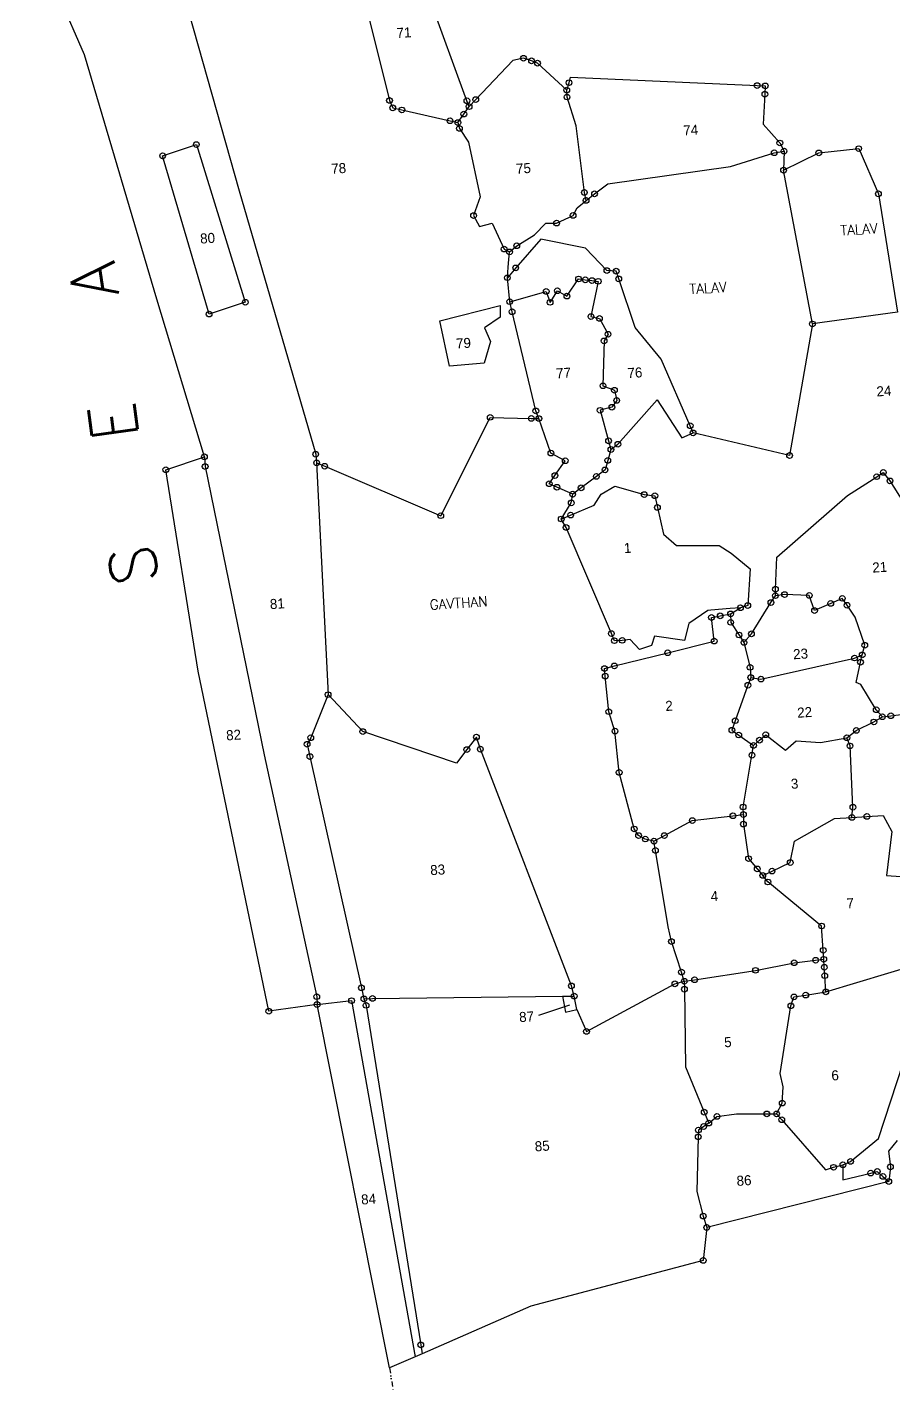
# Model space of a CAD drawing. Header units: metres. Extents: x 261081 to 263260, y 2213877 to 2215799.
# Drawn here: x 261090 to 261899, y 2213877 to 2215151 of the extents above; entities that cross this region are included whole.
import ezdxf

# ---------------------------------------------------------------- set-up
doc = ezdxf.new("R2010")
doc.units = ezdxf.units.M
doc.header["$MEASUREMENT"] = 0
doc.linetypes.add('DIVIDE', pattern=[1.25, 0.5, -0.25, 0, -0.25, 0, -0.25])
for name, color, linetype in [('OFF', 1, 'Continuous'), ('POLY_PARCEL', 6, 'Continuous'), ('POLY_WATER', 4, 'Continuous'), ('SYM_STONE', 1, 'Continuous'), ('TEXT_MAPIN', 7, 'Continuous'), ('TEXT_MAPOUT', 7, 'Continuous'), ('TEXT_PARCEL', 7, 'Continuous'), ('V_BOUND_LINE', 7, 'Continuous'), ('V_DIVIDE_LINE', 7, 'DIVIDE')]:
    doc.layers.add(name, color=color, linetype=linetype)
doc.styles.get("Standard").update_dxf_attribs({"font": 'simplex.shx'})
doc.styles.add('TEXT_MAP', font='', dxfattribs={"height": 1.8})
doc.styles.get('TEXT_MAP').set_extended_font_data('Kruti Dev 050')
doc.dimstyles.get("Standard").update_dxf_attribs({"dimtxt": 0.18, "dimasz": 0.18, "dimexe": 0.18, "dimexo": 0.0625, "dimgap": 0.09, "dimtad": 0, "dimtih": 1, "dimtoh": 1, "dimdec": 4, "dimzin": 0, "dimdsep": 46, "dimtxsty": 'Standard', "dimcen": 0.09, "dimadec": 0, "dimazin": 0, "dimtfac": 1, "dimtdec": 4, "dimtofl": 0, "dimtmove": 0, "dimatfit": 3, "dimfxl": 1, "dimtolj": 1, "dimtzin": 0, "dimarcsym": 0})

msp = doc.modelspace()

# ---------------------------------------------------------------- linework, layer by layer
at = {"layer": 'OFF', "ltscale": 10}
msp.add_line((261747, 2214602.9), (261756.2, 2214608.6), dxfattribs=at)
at = {"layer": 'POLY_PARCEL', "ltscale": 10}
for p, q in [((261201.4, 2215305.2), (261288.1, 2214997.8)), ((261388.7, 2215242.3), (261428.6, 2215082.3)), ((261500.9, 2215082), (261440.5, 2215246.8)), ((261543.6, 2215119.6), (261509.1, 2215083.1)), ((261553.7, 2215121.7), (261543.6, 2215119.6)), ((261561.2, 2215119.3), (261553.7, 2215121.7)), ((261566.8, 2215117.1), (261561.2, 2215119.3)), ((261594.1, 2215092), (261566.8, 2215117.1)), ((261596.2, 2215098.9), (261597.7, 2215103.9)), ((261597.7, 2215103.9), (261771.8, 2215096.2)), ((261594.1, 2215092), (261596.2, 2215098.9)), ((261594.3, 2215085.5), (261594.1, 2215092)), ((261771.8, 2215096.2), (261779.4, 2215095.9)), ((261779, 2215088.1), (261777.3, 2215060.1)), ((261779.4, 2215095.9), (261779, 2215088.1)), ((261428.6, 2215082.3), (261431.6, 2215075.4)), ((261431.6, 2215075.4), (261440.2, 2215073.4)), ((261498, 2215069.6), (261502.9, 2215076.5)), ((261502.9, 2215076.5), (261500.9, 2215082)), ((261509.1, 2215083.1), (261502.9, 2215076.5)), ((261603, 2215058.7), (261594.3, 2215085.5)), ((261440.2, 2215073.4), (261485.1, 2215063.3)), ((261485.1, 2215063.3), (261492.5, 2215061.6)), ((261492.5, 2215061.6), (261498, 2215069.6)), ((261492.5, 2215061.6), (261493.9, 2215056.2)), ((261493.9, 2215056.2), (261502.3, 2215043.4)), ((261610.5, 2214996.4), (261603, 2215058.7)), ((261777.3, 2215060.1), (261793, 2215042.6)), ((261216.8, 2215030.6), (261248.3, 2215041.1)), ((261248.3, 2215041.1), (261294, 2214893.9)), ((261502.3, 2215043.4), (261513.2, 2214992.4)), ((261793, 2215042.6), (261796.9, 2215035)), ((261260.2, 2214882.8), (261216.8, 2215030.6)), ((261288.1, 2214997.8), (261359.7, 2214752)), ((261513.2, 2214992.4), (261507.1, 2214974.8)), ((261612.1, 2214988.9), (261610.5, 2214996.4)), ((261507.1, 2214974.8), (261512.6, 2214964.7)), ((261512.6, 2214964.7), (261524.3, 2214967.8)), ((261524.3, 2214967.8), (261535.6, 2214943.5)), ((261535.6, 2214943.5), (261540.7, 2214940.9)), ((261540.8, 2214894.4), (261538.6, 2214916.8)), ((261594.2, 2214899.6), (261605.1, 2214915.6)), ((261605.1, 2214915.6), (261611.4, 2214914.8)), ((261611.4, 2214914.8), (261617.6, 2214914.1)), ((261623.5, 2214913.4), (261616.7, 2214880.5)), ((261617.6, 2214914.1), (261623.5, 2214913.4)), ((261540.8, 2214894.4), (261574.9, 2214904)), ((261574.9, 2214904), (261578.5, 2214893.8)), ((261578.5, 2214893.8), (261585.3, 2214904.6)), ((261585.3, 2214904.6), (261594.2, 2214899.6)), ((261294, 2214893.9), (261260.2, 2214882.8)), ((261475.7, 2214876.4), (261531.9, 2214891)), ((261531.9, 2214891), (261531.8, 2214879.9)), ((261543, 2214885), (261540.8, 2214894.4)), ((261565.2, 2214792.4), (261543, 2214885)), ((261484.7, 2214834.1), (261475.7, 2214876.4)), ((261531.8, 2214879.9), (261517.4, 2214869.9)), ((261616.7, 2214880.5), (261624.6, 2214878.8)), ((261624.6, 2214878.8), (261632.6, 2214864)), ((261517.4, 2214869.9), (261522.9, 2214857.2)), ((261632.6, 2214864), (261628.9, 2214857.8)), ((261522.9, 2214857.2), (261517.1, 2214837)), ((261628.9, 2214857.8), (261627.9, 2214815.9)), ((261517.1, 2214837), (261484.7, 2214834.1)), ((261627.9, 2214815.9), (261638.6, 2214811.7)), ((261638.6, 2214811.7), (261640.7, 2214802.2)), ((261636.2, 2214795.9), (261625.2, 2214793)), ((261640.7, 2214802.2), (261636.2, 2214795.9)), ((261641.8, 2214761.3), (261678.4, 2214802.7)), ((261678.4, 2214802.7), (261701.5, 2214767.3)), ((261476.4, 2214694.6), (261522.6, 2214786.4)), ((261522.6, 2214786.4), (261561, 2214785.4)), ((261561, 2214785.4), (261568, 2214785.3)), ((261568, 2214785.3), (261565.2, 2214792.4)), ((261579.3, 2214753), (261568, 2214785.3)), ((261625.2, 2214793), (261633.1, 2214764.5)), ((261701.5, 2214767.3), (261712, 2214771.9)), ((261635.3, 2214756.4), (261632.4, 2214746.2)), ((261633.1, 2214764.5), (261635.3, 2214756.4)), ((261635.3, 2214756.4), (261641.8, 2214761.3)), ((261255.8, 2214749.6), (261256.5, 2214740.5)), ((261359.7, 2214752), (261360.6, 2214744)), ((261360.6, 2214744), (261368.1, 2214740.8)), ((261360.6, 2214744), (261371.3, 2214527.5)), ((261592.7, 2214745.9), (261579.3, 2214753)), ((261583, 2214732.1), (261592.7, 2214745.9)), ((261632.4, 2214746.2), (261629.8, 2214737.4)), ((261256.5, 2214740.5), (261311.5, 2214471.2)), ((261368.1, 2214740.8), (261476.4, 2214694.6)), ((261577.7, 2214724.4), (261583, 2214732.1)), ((261621.7, 2214731.3), (261607.5, 2214720.6)), ((261629.8, 2214737.4), (261621.7, 2214731.3)), ((261856, 2214713.4), (261883.4, 2214731)), ((261883.4, 2214731), (261889.6, 2214735)), ((261889.6, 2214735), (261895.8, 2214727.1)), ((261584.9, 2214721.2), (261577.7, 2214724.4)), ((261599.6, 2214714.7), (261584.9, 2214721.2)), ((261607.5, 2214720.6), (261599.6, 2214714.7)), ((261626.1, 2214714.6), (261638.8, 2214722.3)), ((261638.8, 2214722.3), (261666.4, 2214714.3)), ((261895.8, 2214727.1), (261908.3, 2214707)), ((261588.9, 2214691.5), (261598.3, 2214706.5)), ((261598.3, 2214706.5), (261599.6, 2214714.7)), ((261619.8, 2214704.4), (261626.1, 2214714.6)), ((261666.4, 2214714.3), (261676.3, 2214713.2)), ((261676.3, 2214713.2), (261678.7, 2214702.3)), ((261790.1, 2214655.9), (261856, 2214713.4)), ((261588.9, 2214691.5), (261597.7, 2214695.2)), ((261597.7, 2214695.2), (261619.8, 2214704.4)), ((261678.7, 2214702.3), (261684.3, 2214677.4)), ((261593.5, 2214683.6), (261588.9, 2214691.5)), ((261635.7, 2214584.5), (261593.5, 2214683.6)), ((261684.3, 2214677.4), (261696.5, 2214666.7)), ((261696.5, 2214666.7), (261736.2, 2214666.9)), ((261736.2, 2214666.9), (261747.7, 2214659.6)), ((261747.7, 2214659.6), (261765.3, 2214645.1)), ((261788.9, 2214625.9), (261790.1, 2214655.9)), ((261765.3, 2214645.1), (261763, 2214610.7)), ((261784.7, 2214613.5), (261788.8, 2214619.9)), ((261788.8, 2214619.9), (261788.9, 2214625.9)), ((261797.4, 2214621), (261788.8, 2214619.9)), ((261820.5, 2214620.2), (261797.4, 2214621)), ((261825.4, 2214606), (261820.5, 2214620.2)), ((261851.3, 2214617.4), (261840.5, 2214612.7)), ((261855.7, 2214611), (261851.3, 2214617.4)), ((261725.8, 2214606.1), (261708.1, 2214594)), ((261728.7, 2214606.3), (261725.8, 2214606.1)), ((261746.6, 2214607.8), (261728.7, 2214606.3)), ((261756.2, 2214608.6), (261746.6, 2214607.8)), ((261763, 2214610.7), (261756.2, 2214608.6)), ((261766.5, 2214584.3), (261784.7, 2214613.5)), ((261840.5, 2214612.7), (261825.4, 2214606)), ((261863.3, 2214600), (261855.7, 2214611)), ((261708.1, 2214594), (261703.9, 2214578.2)), ((261729.2, 2214599.6), (261737.3, 2214601.1)), ((261731.7, 2214577.5), (261729.2, 2214599.6)), ((261737.3, 2214601.1), (261747, 2214602.9)), ((261747, 2214602.9), (261747.1, 2214595)), ((261747.1, 2214595), (261754.9, 2214583.2)), ((261872.3, 2214573.6), (261863.3, 2214600)), ((261638.5, 2214577.9), (261635.7, 2214584.5)), ((261645.9, 2214578.2), (261638.5, 2214577.9)), ((261653.2, 2214578.9), (261645.9, 2214578.2)), ((261661.9, 2214569.8), (261653.2, 2214578.9)), ((261676, 2214582.2), (261673.1, 2214573.4)), ((261703.9, 2214578.2), (261676, 2214582.2)), ((261754.9, 2214583.2), (261759.5, 2214576.3)), ((261759.5, 2214576.3), (261766.5, 2214584.3)), ((261638.5, 2214554.3), (261688.3, 2214566.6)), ((261673.1, 2214573.4), (261661.9, 2214569.8)), ((261688.3, 2214566.6), (261731.7, 2214577.5)), ((261759.5, 2214576.3), (261765.2, 2214553)), ((261869.9, 2214564.6), (261872.3, 2214573.6)), ((261629.3, 2214551.9), (261638.5, 2214554.3)), ((261765.2, 2214553), (261765.8, 2214543.5)), ((261775.4, 2214542), (261862.8, 2214561.7)), ((261862.8, 2214561.7), (261869.9, 2214564.6)), ((261864.3, 2214539), (261868.3, 2214557.8)), ((261868.3, 2214557.8), (261869.9, 2214564.6)), ((261868.3, 2214557.8), (261868.3, 2214557.8)), ((261869.9, 2214564.6), (261869.9, 2214564.6)), ((261630, 2214544.8), (261629.3, 2214551.9)), ((261633.3, 2214511.6), (261630, 2214544.8)), ((261765.8, 2214543.5), (261763.2, 2214536.3)), ((261765.8, 2214543.5), (261775.4, 2214542)), ((261371.3, 2214527.5), (261355.1, 2214487.3)), ((261403.7, 2214493), (261371.3, 2214527.5)), ((261763.2, 2214536.3), (261751.4, 2214503.2)), ((261868.6, 2214536.9), (261864.3, 2214539)), ((261883, 2214513.4), (261868.6, 2214536.9)), ((261639.1, 2214493.5), (261633.3, 2214511.6)), ((261751.4, 2214503.2), (261748.2, 2214494.3)), ((261864.4, 2214494.1), (261880.8, 2214502)), ((261880.8, 2214502), (261888.7, 2214506.9)), ((261888.7, 2214506.9), (261883, 2214513.4)), ((261888.7, 2214506.9), (261896.6, 2214507.8)), ((261896.6, 2214507.8), (261911, 2214509.5)), ((261491.2, 2214463.6), (261403.7, 2214493)), ((261643, 2214454.9), (261639.1, 2214493.5)), ((261748.2, 2214494.3), (261754.6, 2214489.8)), ((261754.6, 2214489.8), (261768.4, 2214480.1)), ((261774, 2214485), (261779.8, 2214490.1)), ((261779.8, 2214490.1), (261798.2, 2214475.8)), ((261855.6, 2214487.3), (261864.4, 2214494.1)), ((261355.1, 2214487.3), (261351.7, 2214481.2)), ((261351.7, 2214481.2), (261354.3, 2214469.7)), ((261500.8, 2214476.2), (261491.2, 2214463.6)), ((261509.7, 2214487.8), (261500.8, 2214476.2)), ((261513.4, 2214476.6), (261509.7, 2214487.8)), ((261598.4, 2214255.6), (261513.4, 2214476.6)), ((261767, 2214470.9), (261768.4, 2214480.1)), ((261768.4, 2214480.1), (261774, 2214485)), ((261798.2, 2214475.8), (261808.3, 2214484.3)), ((261808.3, 2214484.3), (261831.1, 2214482.7)), ((261831.1, 2214482.7), (261855.6, 2214487.3)), ((261858.5, 2214479.6), (261855.6, 2214487.3)), ((261861.2, 2214422.4), (261858.5, 2214479.6)), ((261311.5, 2214471.2), (261360.7, 2214245.5)), ((261354.3, 2214469.7), (261402.4, 2214253.8)), ((261758.7, 2214422.6), (261767, 2214470.9)), ((261657.1, 2214402.1), (261643, 2214454.9)), ((261711.3, 2214409.9), (261749.2, 2214414.4)), ((261749.2, 2214414.4), (261759, 2214415.5)), ((261759, 2214415.5), (261758.7, 2214422.6)), ((261759, 2214415.5), (261759, 2214406.6)), ((261843.9, 2214411.9), (261860.3, 2214412.9)), ((261860.3, 2214412.9), (261861.2, 2214422.4)), ((261860.3, 2214412.9), (261874.3, 2214413.8)), ((261874.3, 2214413.8), (261889.6, 2214414.8)), ((261889.6, 2214414.8), (261897.5, 2214399.7)), ((261661.1, 2214395.9), (261657.1, 2214402.1)), ((261685.2, 2214395.9), (261711.3, 2214409.9)), ((261759, 2214406.6), (261763.8, 2214374.4)), ((261806.6, 2214390.7), (261843.9, 2214411.9)), ((261897.5, 2214399.7), (261892.6, 2214358.6)), ((261667.4, 2214392.7), (261661.1, 2214395.9)), ((261675.5, 2214390.7), (261667.4, 2214392.7)), ((261675.5, 2214390.7), (261685.2, 2214395.9)), ((261676.9, 2214382.1), (261675.5, 2214390.7)), ((261802.7, 2214370.7), (261806.6, 2214390.7)), ((261688.8, 2214310.8), (261676.9, 2214382.1)), ((261763.8, 2214374.4), (261771.9, 2214364.8)), ((261771.9, 2214364.8), (261777.1, 2214358.7)), ((261777.1, 2214358.7), (261785.7, 2214362.8)), ((261785.7, 2214362.8), (261802.7, 2214370.7)), ((261781.9, 2214352.6), (261777.1, 2214358.7)), ((261832, 2214311.5), (261781.9, 2214352.6)), ((261892.6, 2214358.6), (261905.9, 2214357.7)), ((261691.8, 2214297), (261688.8, 2214310.8)), ((261833.5, 2214288.8), (261832, 2214311.5)), ((261701.2, 2214268.5), (261691.8, 2214297)), ((261834, 2214280.4), (261833.5, 2214288.8)), ((261770.3, 2214270.1), (261806.4, 2214277.2)), ((261806.4, 2214277.2), (261826.4, 2214279.5)), ((261826.4, 2214279.5), (261834, 2214280.4)), ((261834.5, 2214273), (261834, 2214280.4)), ((261834.9, 2214265.1), (261834.5, 2214273)), ((261835.9, 2214250), (261922.9, 2214276.2)), ((261695, 2214257.5), (261703.8, 2214259.9)), ((261703.8, 2214259.9), (261701.2, 2214268.5)), ((261703.8, 2214259.9), (261713.4, 2214261.3)), ((261703.8, 2214259.9), (261703.9, 2214252.5)), ((261713.4, 2214261.3), (261770.3, 2214270.1)), ((261835.9, 2214250), (261834.9, 2214265.1)), ((261402.4, 2214253.8), (261404.7, 2214243.4)), ((261601, 2214246.1), (261598.4, 2214255.6)), ((261612.5, 2214213.1), (261695, 2214257.5)), ((261703.9, 2214252.5), (261704.8, 2214179.9)), ((261806.2, 2214245.3), (261817.2, 2214247)), ((261817.2, 2214247), (261835.9, 2214250)), ((261360.7, 2214245.5), (261361, 2214238.1)), ((261361, 2214238.1), (261393.2, 2214241.8)), ((261393.2, 2214241.8), (261452.4, 2213909.2)), ((261404.7, 2214243.4), (261412.7, 2214243.9)), ((261404.7, 2214243.4), (261406.7, 2214237.4)), ((261406.7, 2214237.4), (261457.8, 2213920.4)), ((261412.7, 2214243.9), (261590.2, 2214246)), ((261590.2, 2214246), (261601, 2214246.1)), ((261590.2, 2214246), (261592.8, 2214231)), ((261603.4, 2214233.6), (261601, 2214246.1)), ((261793.4, 2214173.7), (261803.3, 2214237)), ((261803.3, 2214237), (261806.2, 2214245.3)), ((261896.7, 2214148.3), (261925.4, 2214236.6)), ((261592.8, 2214231), (261603.4, 2214233.6)), ((261603.4, 2214233.6), (261612.5, 2214213.1)), ((261704.8, 2214179.9), (261722.4, 2214137.7)), ((261796, 2214161.2), (261793.4, 2214173.7)), ((261795.2, 2214146.2), (261796, 2214161.2)), ((261790, 2214136.1), (261795.2, 2214146.2)), ((261885.2, 2214113.1), (261896.7, 2214148.3)), ((261722.4, 2214137.7), (261726.6, 2214127.5)), ((261726.6, 2214127.5), (261734.3, 2214133.7)), ((261734.3, 2214133.7), (261752.6, 2214136)), ((261752.6, 2214136), (261780.9, 2214136.1)), ((261780.9, 2214136.1), (261790, 2214136.1)), ((261790, 2214136.1), (261794.8, 2214130.6)), ((261717, 2214121), (261716.8, 2214114.7)), ((261721.9, 2214124.3), (261717, 2214121)), ((261726.6, 2214127.5), (261721.9, 2214124.3)), ((261794.8, 2214130.6), (261835.5, 2214083.9)), ((261716.8, 2214114.7), (261715.4, 2214063.6)), ((261859, 2214091.7), (261885.2, 2214113.1)), ((261835.5, 2214083.9), (261843.2, 2214086.2)), ((261843.2, 2214086.2), (261851.9, 2214088.6)), ((261851.9, 2214088.6), (261851.7, 2214074.6)), ((261851.7, 2214074.6), (261877.8, 2214080.8)), ((261851.9, 2214088.6), (261859, 2214091.7)), ((261877.8, 2214080.8), (261884, 2214082.3)), ((261884, 2214082.3), (261889.2, 2214077.7)), ((261889.2, 2214077.7), (261894.7, 2214072.9)), ((261715.4, 2214063.6), (261721.5, 2214040.6)), ((261721.5, 2214040.6), (261724.7, 2214030)), ((261457.8, 2213920.4), (261459.1, 2213912.2))]:
    msp.add_line(p, q, dxfattribs=at)
at = {"layer": 'POLY_WATER', "ltscale": 10}
for p, q in [((261829.4, 2215033.3), (261866.6, 2215037.3)), ((261866.6, 2215037.3), (261885, 2214995.1)), ((261747, 2215020.7), (261787.8, 2215033.5)), ((261787.8, 2215033.5), (261796.9, 2215035)), ((261796.9, 2215035), (261796.5, 2215017.2)), ((261796.5, 2215017.2), (261829.4, 2215033.3)), ((261632.3, 2215004.6), (261747, 2215020.7)), ((261823.4, 2214873.6), (261796.5, 2215017.2)), ((261620, 2214995.1), (261632.3, 2215004.6)), ((261603.7, 2214981.9), (261612.1, 2214988.9)), ((261612.1, 2214988.9), (261620, 2214995.1)), ((261885, 2214995.1), (261902.9, 2214884.6)), ((261584.6, 2214967.8), (261600, 2214974.9)), ((261600, 2214974.9), (261603.7, 2214981.9)), ((261564.1, 2214956.8), (261574.6, 2214967.7)), ((261574.6, 2214967.7), (261584.6, 2214967.8)), ((261570, 2214952.7), (261546.4, 2214926)), ((261547.4, 2214946.6), (261564.1, 2214956.8)), ((261611.7, 2214944.3), (261570, 2214952.7)), ((261539.5, 2214926.6), (261540.7, 2214940.9)), ((261540.7, 2214940.9), (261547.4, 2214946.6)), ((261631.5, 2214923.5), (261611.7, 2214944.3)), ((261538.6, 2214916.8), (261539.5, 2214926.6)), ((261546.4, 2214926), (261538.6, 2214916.8)), ((261640.2, 2214922.9), (261631.5, 2214923.5)), ((261642.6, 2214915.7), (261640.2, 2214922.9)), ((261658, 2214870.4), (261642.6, 2214915.7)), ((261902.9, 2214884.6), (261823.4, 2214873.6)), ((261823.4, 2214873.6), (261802.1, 2214750.8)), ((261682.1, 2214840.7), (261658, 2214870.4)), ((261709.3, 2214778.6), (261682.1, 2214840.7)), ((261712, 2214771.9), (261709.3, 2214778.6)), ((261802.1, 2214750.8), (261712, 2214771.9))]:
    msp.add_line(p, q, dxfattribs=at)
at = {"layer": 'SYM_STONE'}
for centre in [(261553.7, 2215121.7), (261561.2, 2215119.3), (261566.8, 2215117.1), (261596.2, 2215098.9), (261594.1, 2215092), (261594.3, 2215085.5), (261771.8, 2215096.2), (261779, 2215088.1), (261779.4, 2215095.9), (261428.6, 2215082.3), (261431.6, 2215075.4), (261440.2, 2215073.4), (261500.9, 2215082), (261502.9, 2215076.5), (261509.1, 2215083.1), (261485.1, 2215063.3), (261492.5, 2215061.6), (261498, 2215069.6), (261493.9, 2215056.2), (261248.3, 2215041.1), (261793, 2215042.6), (261796.9, 2215035), (261866.6, 2215037.3), (261216.8, 2215030.6), (261787.8, 2215033.5), (261829.4, 2215033.3), (261796.5, 2215017.2), (261610.5, 2214996.4), (261612.1, 2214988.9), (261620, 2214995.1), (261885, 2214995.1), (261507.1, 2214974.8), (261600, 2214974.9), (261584.6, 2214967.8), (261547.4, 2214946.6), (261535.6, 2214943.5), (261540.7, 2214940.9), (261546.4, 2214926), (261631.5, 2214923.5), (261640.2, 2214922.9), (261538.6, 2214916.8), (261605.1, 2214915.6), (261611.4, 2214914.8), (261617.6, 2214914.1), (261623.5, 2214913.4), (261642.6, 2214915.7), (261294, 2214893.9), (261540.8, 2214894.4), (261574.9, 2214904), (261578.5, 2214893.8), (261585.3, 2214904.6), (261594.2, 2214899.6), (261260.2, 2214882.8), (261543, 2214885), (261616.7, 2214880.5), (261624.6, 2214878.8), (261823.4, 2214873.6), (261628.9, 2214857.8), (261632.6, 2214864), (261627.9, 2214815.9), (261638.6, 2214811.7), (261565.2, 2214792.4), (261625.2, 2214793), (261636.2, 2214795.9), (261640.7, 2214802.2), (261522.6, 2214786.4), (261561, 2214785.4), (261568, 2214785.3), (261709.3, 2214778.6), (261712, 2214771.9), (261633.1, 2214764.5), (261635.3, 2214756.4), (261641.8, 2214761.3), (261255.8, 2214749.6), (261359.7, 2214752), (261360.6, 2214744), (261368.1, 2214740.8), (261579.3, 2214753), (261592.7, 2214745.9), (261632.4, 2214746.2), (261802.1, 2214750.8), (261219.8, 2214737.5), (261256.5, 2214740.5), (261583, 2214732.1), (261621.7, 2214731.3), (261629.8, 2214737.4), (261883.4, 2214731), (261889.6, 2214735), (261577.7, 2214724.4), (261584.9, 2214721.2), (261607.5, 2214720.6), (261895.8, 2214727.1), (261598.3, 2214706.5), (261599.6, 2214714.7), (261666.4, 2214714.3), (261676.3, 2214713.2), (261678.7, 2214702.3), (261476.4, 2214694.6), (261588.9, 2214691.5), (261597.7, 2214695.2), (261593.5, 2214683.6), (261788.9, 2214625.9), (261784.7, 2214613.5), (261788.8, 2214619.9), (261797.4, 2214621), (261820.5, 2214620.2), (261851.3, 2214617.4), (261737.3, 2214601.1), (261747, 2214602.9), (261756.2, 2214608.6), (261763, 2214610.7), (261825.4, 2214606), (261840.5, 2214612.7), (261855.7, 2214611), (261729.2, 2214599.6), (261747.1, 2214595), (261635.7, 2214584.5), (261638.5, 2214577.9), (261645.9, 2214578.2), (261731.7, 2214577.5), (261754.9, 2214583.2), (261759.5, 2214576.3), (261766.5, 2214584.3), (261688.3, 2214566.6), (261869.9, 2214564.6), (261872.3, 2214573.6), (261629.3, 2214551.9), (261638.5, 2214554.3), (261765.2, 2214553), (261862.8, 2214561.7), (261868.3, 2214557.8), (261630, 2214544.8), (261765.8, 2214543.5), (261775.4, 2214542), (261371.3, 2214527.5), (261763.2, 2214536.3), (261633.3, 2214511.6), (261883, 2214513.4), (261751.4, 2214503.2), (261880.8, 2214502), (261888.7, 2214506.9), (261896.6, 2214507.8), (261355.1, 2214487.3), (261403.7, 2214493), (261509.7, 2214487.8), (261639.1, 2214493.5), (261748.2, 2214494.3), (261748.2, 2214494.3), (261754.6, 2214489.8), (261779.8, 2214490.1), (261855.6, 2214487.3), (261864.4, 2214494.1), (261351.7, 2214481.2), (261500.8, 2214476.2), (261513.4, 2214476.6), (261768.4, 2214480.1), (261774, 2214485), (261858.5, 2214479.6), (261354.3, 2214469.7), (261767, 2214470.9), (261643, 2214454.9), (261758.7, 2214422.6), (261861.2, 2214422.4), (261711.3, 2214409.9), (261749.2, 2214414.4), (261759, 2214415.5), (261860.3, 2214412.9), (261874.3, 2214413.8), (261657.1, 2214402.1), (261759, 2214406.6), (261661.1, 2214395.9), (261667.4, 2214392.7), (261675.5, 2214390.7), (261685.2, 2214395.9), (261676.9, 2214382.1), (261763.8, 2214374.4), (261771.9, 2214364.8), (261777.1, 2214358.7), (261785.7, 2214362.8), (261802.7, 2214370.7), (261781.9, 2214352.6), (261832, 2214311.5), (261691.8, 2214297), (261833.5, 2214288.8), (261770.3, 2214270.1), (261806.4, 2214277.2), (261826.4, 2214279.5), (261834, 2214280.4), (261834.5, 2214273), (261695, 2214257.5), (261701.2, 2214268.5), (261703.8, 2214259.9), (261713.4, 2214261.3), (261834.9, 2214265.1), (261360.7, 2214245.5), (261402.4, 2214253.8), (261412.7, 2214243.9), (261598.4, 2214255.6), (261601, 2214246.1), (261703.9, 2214252.5), (261806.2, 2214245.3), (261817.2, 2214247), (261835.9, 2214250), (261315.9, 2214231.9), (261361, 2214238.1), (261393.2, 2214241.8), (261404.7, 2214243.4), (261406.7, 2214237.4), (261803.3, 2214237), (261612.5, 2214213.1), (261795.2, 2214146.2), (261722.4, 2214137.7), (261734.3, 2214133.7), (261780.9, 2214136.1), (261790, 2214136.1), (261794.8, 2214130.6), (261717, 2214121), (261721.9, 2214124.3), (261726.6, 2214127.5), (261716.8, 2214114.7), (261859, 2214091.7), (261843.2, 2214086.2), (261851.9, 2214088.6), (261877.8, 2214080.8), (261884, 2214082.3), (261884, 2214082.3), (261896.2, 2214086.6), (261889.2, 2214077.7), (261894.7, 2214072.9), (261721.5, 2214040.6), (261724.7, 2214030), (261721.5, 2213999.3), (261457.8, 2213920.4)]:
    msp.add_circle(centre, 2.66, dxfattribs=at)
at = {"layer": 'V_BOUND_LINE', "ltscale": 10}
for p, q in [((261143.9, 2215125), (261090.5, 2215247.6)), ((261211.5, 2214896.9), (261143.9, 2215125)), ((261255.8, 2214749.6), (261211.5, 2214896.9)), ((261219.8, 2214737.5), (261255.8, 2214749.6)), ((261250.1, 2214549.4), (261219.8, 2214737.5)), ((261315.9, 2214231.9), (261250.1, 2214549.4)), ((261361, 2214238.1), (261315.9, 2214231.9)), ((261428.6, 2213898.9), (261361, 2214238.1)), ((261902.6, 2214111.2), (261894.3, 2214101.2)), ((261894.3, 2214101.2), (261896.2, 2214086.6)), ((261895.6, 2214081), (261894.7, 2214072.9)), ((261896.2, 2214086.6), (261895.6, 2214081)), ((261894.7, 2214072.9), (261724.7, 2214030)), ((261724.7, 2214030), (261721.5, 2213999.3)), ((261721.5, 2213999.3), (261560.5, 2213956.5)), ((261560.5, 2213956.5), (261459.1, 2213912.2)), ((261452.4, 2213909.2), (261428.6, 2213898.9)), ((261459.1, 2213912.2), (261452.4, 2213909.2))]:
    msp.add_line(p, q, dxfattribs=at)
at = {"layer": 'V_DIVIDE_LINE', "ltscale": 10}
msp.add_line((261428.6, 2213898.9), (261432.2, 2213876.7), dxfattribs=at)

# ---------------------------------------------------------------- texts
at = {"layer": 'TEXT_MAPIN'}
for s, p in [('TALAV', (261849.7, 2214956.2)), ('TALAV', (261708.8, 2214901.4)), ('GAVTHAN', (261466.4, 2214606.7))]:
    msp.add_text(s, height=9.36, rotation=3.6103, dxfattribs=at).set_placement(p)
at = {"layer": 'TEXT_MAPOUT'}
msp.add_text('S   E   A  ', height=43.005, rotation=97.8524, dxfattribs=at).set_placement((261213, 2214633.1))
at = {"layer": 'TEXT_PARCEL', "style": 'TEXT_MAP'}
for s, p in [('71', (261435.4, 2215140.5)), ('74', (261703.1, 2215049.5)), ('78', (261374.5, 2215013.8)), ('75', (261547, 2215013.8)), ('80', (261252.1, 2214948.6)), ('79', (261491, 2214850.6)), ('77', (261584.4, 2214822.7)), ('76', (261651, 2214823)), ('24', (261883.5, 2214805.9)), ('1', (261647.7, 2214659.6)), ('21', (261879.6, 2214641.4)), ('81', (261317.2, 2214607.3)), ('23', (261805.7, 2214560.5)), ('2', (261686.4, 2214512.2)), ('22', (261809.5, 2214505.9)), ('82', (261276.4, 2214484.8)), ('3', (261803.6, 2214439.5)), ('83', (261466.9, 2214358.9)), ('4', (261728.7, 2214334.5)), ('7', (261855.5, 2214327.8)), ('87', (261549.9, 2214221.7)), ('5', (261741.3, 2214198.2)), ('6', (261841.4, 2214167.2)), ('85', (261564.5, 2214101)), ('86', (261752.9, 2214068.8)), ('84', (261402.4, 2214051.4))]:
    msp.add_text(s, height=9.36, rotation=3.6103, dxfattribs=at).set_placement(p)

# ---------------------------------------------------------------- leaders
msp.add_leader([(261567.9, 2214228.3), (261597, 2214238)], dimstyle='Standard', override={"dimtxt": 2.5, "dimasz": 2.5, "dimexe": 1.25, "dimexo": 0.625, "dimgap": 0.625, "dimtad": 1, "dimtih": 0, "dimtoh": 0, "dimzin": 8, "dimcen": 2.5, "dimtofl": 1})

doc.saveas('drawing.dxf')
